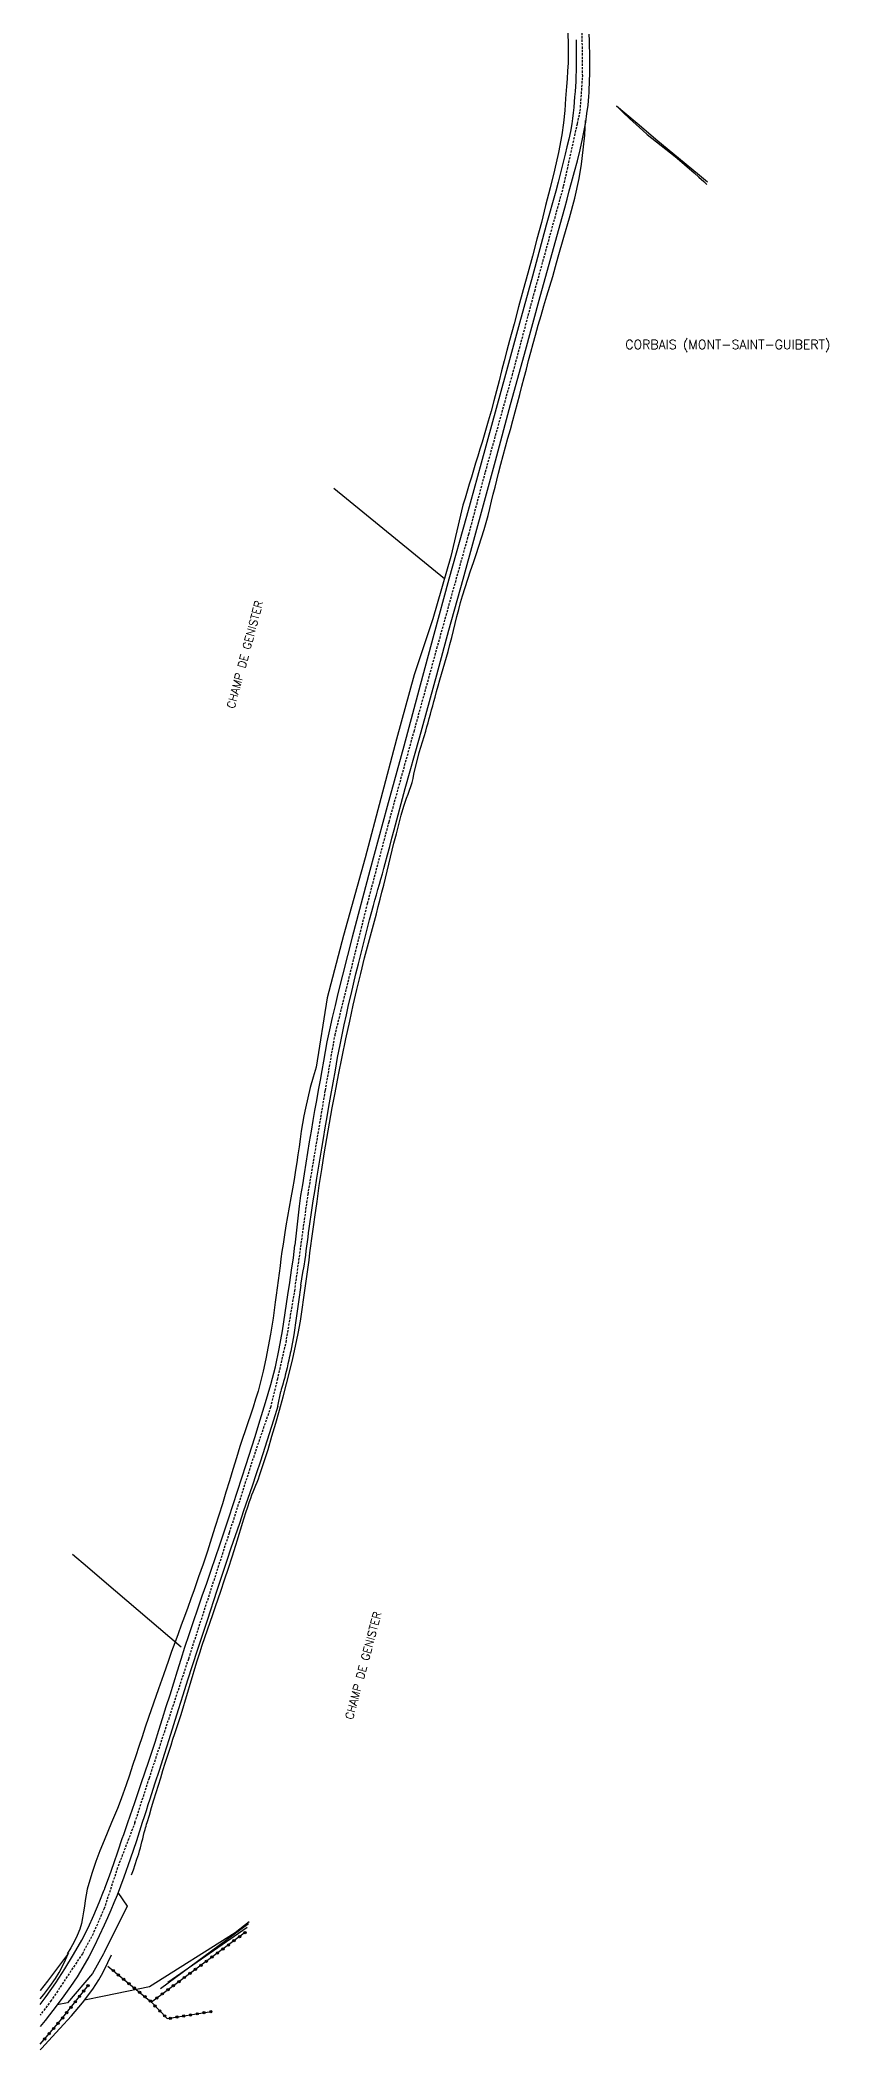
# Model space of a CAD drawing. Header units: millimetres. Extents: x 169000 to 170002, y 147000 to 148001.
# Drawn here: x 169000 to 169172.4, y 147121.3 to 147560.8 of the extents above; entities that cross this region are included whole.
import ezdxf
from ezdxf.enums import TextEntityAlignment as Align

# ---------------------------------------------------------------- set-up
doc = ezdxf.new("R2010")
doc.units = ezdxf.units.MM
doc.linetypes.add('DASHED', pattern=[0.75, 0.5, -0.25])
doc.layers.get('0').update_dxf_attribs({"linetype": 'CONTINUOUS'})
for name, color, linetype in [('W0001', 6, 'DASHED'), ('W0008', 7, 'CONTINUOUS'), ('W0211', 2, 'CONTINUOUS'), ('W0214', 2, 'CONTINUOUS'), ('W0300', 7, 'CONTINUOUS'), ('W0323', 7, 'CONTINUOUS'), ('W0330', 7, 'CONTINUOUS'), ('W0980', 7, 'CONTINUOUS'), ('W0989', 7, 'CONTINUOUS')]:
    doc.layers.add(name, color=color, linetype=linetype)
doc.styles.get("Standard").update_dxf_attribs({"font": 'romans.shx', "width": 0.85})

# ---------------------------------------------------------------- blocks, each defined once
blk = doc.blocks.new('t323o')
at = {"color": 0, "linetype": 'Continuous'}
for radius in [0.25, 0.15]:
    blk.add_circle((0, 0), radius, dxfattribs=at)

msp = doc.modelspace()

# ---------------------------------------------------------------- linework, layer by layer
at = {"layer": 'W0001'}
for points in [[(169117.44, 147542.54), (169118.06, 147545.36), (169118.6, 147552.97), (169118.47, 147564.36), (169118.27, 147583.38), (169117.8, 147599.36), (169117.57, 147613.7), (169117.8, 147626.1), (169118.76, 147639.32), (169120.52, 147656.25), (169123.32, 147671)], [(169020.71, 147171), (169023.86, 147180.75), (169032.46, 147206.83), (169041.39, 147234.45), (169047.11, 147252.24), (169050.42, 147261.82), (169051.89, 147267.9), (169053.74, 147276), (169055.64, 147287.26), (169058.55, 147308.35), (169062.35, 147331.15), (169064.45, 147343.24), (169071.57, 147372.05), (169076.28, 147389.91), (169081.74, 147409.66), (169086.74, 147427.81), (169093.7, 147452.76), (169097.35, 147466.43), (169103.23, 147487.61), (169108.12, 147505.96), (169114.44, 147528.92), (169117.44, 147542.54)], [(169020.71, 147171), (169016.91, 147161.14), (169014, 147152.24)], [(169014, 147152.24), (169011.56, 147146.69), (169009.22, 147142.32), (169002.43, 147132.09), (169000, 147128.91)]]:
    msp.add_lwpolyline(points, dxfattribs=at)
at = {"layer": 'W0008'}
for points in [[(169114.15, 147522.37), (169114.67, 147524.2), (169115.18, 147526.04), (169115.68, 147527.88), (169116.17, 147529.72), (169116.8, 147532.1), (169117.44, 147534.48), (169118.04, 147536.87), (169118.58, 147539.27), (169118.94, 147541.1), (169119.26, 147542.94), (169119.54, 147544.78), (169119.77, 147546.63), (169119.86, 147547.56), (169119.93, 147548.49), (169120, 147549.43), (169120.05, 147550.36), (169120.08, 147551.3), (169120.11, 147552.23), (169120.14, 147553.17), (169120.16, 147554.11), (169120.17, 147555.44), (169120.16, 147556.78), (169120.13, 147558.12), (169120.1, 147559.45), (169120.06, 147560.79), (169120.01, 147562.13)], [(169117.15, 147560.89), (169117.17, 147559.78), (169117.19, 147558.68), (169117.21, 147557.57), (169117.2, 147556.46), (169117.19, 147555.3), (169117.17, 147554.13), (169117.13, 147552.97), (169117.08, 147551.8), (169117.01, 147550.69), (169116.93, 147549.58), (169116.84, 147548.46), (169116.74, 147547.35), (169116.63, 147546.15), (169116.52, 147544.94), (169116.39, 147543.74), (169116.22, 147542.54), (169115.92, 147540.86), (169115.56, 147539.2), (169115.17, 147537.54), (169114.77, 147535.88), (169114.28, 147533.86), (169113.77, 147531.84), (169113.25, 147529.82), (169112.7, 147527.81)], [(169112.7, 147527.81), (169110.63, 147520.35), (169107.63, 147509.2), (169104.81, 147498.92), (169101.7, 147487.71), (169098.67, 147476.53), (169096.39, 147468.32), (169093.18, 147456.67), (169089.35, 147442.98), (169086.06, 147430.86), (169083.58, 147421.7), (169079.52, 147406.43), (169075.84, 147393.23), (169072.09, 147379.25), (169068.18, 147364.62), (169065.1, 147352.33)], [(169077.37, 147388.15), (169079.8, 147397.19), (169082.91, 147408.24), (169086.69, 147422.06), (169089.33, 147431.82), (169092.46, 147442.98), (169097.14, 147460.04), (169099.52, 147468.86), (169102.84, 147481.19), (169105.87, 147492.19), (169109.31, 147504.77), (169114.15, 147522.37)], [(169056.95, 147288.52), (169057.2, 147289.92), (169057.45, 147291.32), (169057.68, 147292.73), (169057.9, 147294.14), (169058.04, 147295.11), (169058.18, 147296.08), (169058.3, 147297.06), (169058.42, 147298.03), (169058.55, 147299.01), (169058.67, 147299.98), (169058.8, 147300.95), (169058.94, 147301.93), (169059.31, 147304.44), (169059.71, 147306.95), (169060.11, 147309.46), (169060.51, 147311.97), (169060.86, 147314.14), (169061.2, 147316.31), (169061.55, 147318.48), (169061.91, 147320.64), (169062.31, 147322.98), (169062.72, 147325.32), (169063.13, 147327.65), (169063.54, 147329.99), (169064.04, 147332.76), (169064.53, 147335.53), (169065.03, 147338.3), (169065.56, 147341.07), (169066.01, 147343.27), (169066.46, 147345.46), (169066.94, 147347.65), (169067.43, 147349.84), (169067.95, 147352.1), (169068.49, 147354.35), (169069.04, 147356.6), (169069.6, 147358.85), (169070.4, 147362.05), (169071.2, 147365.24), (169072.02, 147368.43), (169072.86, 147371.61), (169073.18, 147372.76), (169073.5, 147373.91), (169073.82, 147375.06), (169074.15, 147376.21), (169074.48, 147377.35), (169074.81, 147378.5), (169075.13, 147379.65), (169075.45, 147380.8), (169075.94, 147382.64), (169076.43, 147384.47), (169076.9, 147386.31), (169077.37, 147388.15)], [(169065.1, 147352.33), (169064.45, 147349.69), (169063.83, 147347.05), (169063.25, 147344.4), (169062.69, 147341.74), (169062.29, 147339.65), (169061.91, 147337.56), (169061.55, 147335.47), (169061.19, 147333.38), (169060.79, 147331.17), (169060.39, 147328.95), (169059.99, 147326.74), (169059.61, 147324.53), (169059.22, 147322.2), (169058.83, 147319.87), (169058.46, 147317.54), (169058.08, 147315.21), (169057.7, 147312.86), (169057.31, 147310.51), (169056.94, 147308.16), (169056.58, 147305.81)], [(169056.58, 147305.81), (169055.68, 147297.28)], [(169019.15, 147171), (169020.66, 147175.39), (169022.17, 147179.78), (169023.65, 147184.18), (169025.11, 147188.59), (169025.95, 147191.18), (169026.77, 147193.77), (169027.57, 147196.37), (169028.38, 147198.96), (169029.18, 147201.56), (169029.99, 147204.16), (169030.81, 147206.75), (169031.64, 147209.34), (169032.57, 147212.15), (169033.52, 147214.96), (169034.48, 147217.76), (169035.44, 147220.56), (169036.41, 147223.36), (169037.37, 147226.17), (169038.32, 147228.97), (169039.26, 147231.78), (169041.21, 147237.63), (169043.14, 147243.48), (169045.04, 147249.35), (169046.89, 147255.23), (169048.09, 147259.07), (169049.29, 147262.91), (169050.42, 147266.78), (169051.42, 147270.68), (169052.25, 147274.59), (169052.94, 147278.52), (169053.56, 147282.46), (169054.17, 147286.4), (169054.58, 147289.11), (169054.97, 147291.83), (169055.34, 147294.55), (169055.68, 147297.28)], [(169056.95, 147288.52), (169056.5, 147284.91), (169055.99, 147281.3), (169055.42, 147277.71), (169054.78, 147274.13), (169054.68, 147273.64), (169054.57, 147273.15), (169054.46, 147272.66), (169054.34, 147272.17), (169054.16, 147271.33), (169053.97, 147270.49), (169053.78, 147269.66), (169053.57, 147268.82), (169053.46, 147268.38), (169053.34, 147267.94), (169053.21, 147267.5), (169053.09, 147267.07), (169052.96, 147266.63), (169052.83, 147266.19), (169052.71, 147265.75), (169052.59, 147265.31)], [(169051.95, 147262.06), (169052.59, 147265.31)], [(169051.95, 147262.06), (169051.02, 147259.04), (169050.07, 147256.03), (169049.11, 147253.03), (169048.14, 147250.02), (169047.24, 147247.3), (169046.33, 147244.58), (169045.41, 147241.87), (169044.48, 147239.15), (169043.55, 147236.44), (169042.63, 147233.73), (169041.71, 147231.01), (169040.8, 147228.29), (169038.63, 147221.75), (169036.48, 147215.21), (169034.34, 147208.66), (169032.21, 147202.11), (169031.17, 147198.86), (169030.15, 147195.62), (169029.13, 147192.37), (169028.11, 147189.12), (169027.09, 147185.86), (169026.06, 147182.62), (169025.02, 147179.37), (169023.96, 147176.13), (169023.55, 147174.85), (169023.13, 147173.57), (169022.71, 147172.28), (169022.3, 147171)], [(169014, 147156.3), (169014.03, 147156.38), (169014.06, 147156.46), (169014.1, 147156.54), (169014.13, 147156.62), (169015.15, 147159.32), (169016.1, 147162.06), (169017.02, 147164.8), (169017.95, 147167.53), (169018.25, 147168.4), (169018.55, 147169.27), (169018.85, 147170.13), (169019.15, 147171)], [(169022.3, 147171), (169021.02, 147167), (169019.7, 147163.01), (169018.31, 147159.05), (169016.8, 147155.13), (169016.12, 147153.47), (169015.43, 147151.83), (169014.73, 147150.19), (169014, 147148.56)], [(169000, 147131.21), (169000.02, 147131.24), (169001.3, 147132.96), (169003.4, 147135.95), (169005.41, 147139), (169007.31, 147142.12), (169009.1, 147145.3), (169010.46, 147147.99), (169011.7, 147150.73), (169012.87, 147153.51), (169014, 147156.3)], [(169016.96, 147155.7), (169018.98, 147152.71), (169014, 147142.61)], [(169014, 147148.56), (169012.92, 147146.22), (169011.79, 147143.91), (169010.6, 147141.63), (169009.35, 147139.37), (169008.05, 147137.23), (169006.65, 147135.15), (169005.19, 147133.12), (169003.7, 147131.1), (169001.06, 147127.68), (169000, 147126.38)], [(169014, 147142.61), (169013.85, 147142.3), (169011.42, 147137.97), (169005.98, 147131.57), (169003.7, 147131.1)]]:
    msp.add_lwpolyline(points, dxfattribs=at)
at = {"layer": 'W0211'}
for points in [[(169115.33, 147562.38), (169115.42, 147559.97), (169115.44, 147557.55), (169115.4, 147555.84), (169115.31, 147554.13), (169115.19, 147552.42), (169115.06, 147550.72), (169114.87, 147548.07), (169114.68, 147545.43), (169114.43, 147542.78), (169114.07, 147540.15), (169113.34, 147536.25), (169112.45, 147532.39), (169111.47, 147528.54), (169110.5, 147524.7), (169109.56, 147520.99), (169108.6, 147517.29), (169107.61, 147513.6), (169106.61, 147509.9), (169105.6, 147506.21), (169104.6, 147502.52), (169103.6, 147498.83), (169102.61, 147495.14), (169102.02, 147492.94), (169101.45, 147490.74), (169100.88, 147488.53), (169100.31, 147486.33), (169099.73, 147484.13), (169099.15, 147481.93), (169098.56, 147479.73), (169097.95, 147477.54), (169097.51, 147476), (169097.05, 147474.46), (169096.6, 147472.93), (169096.13, 147471.39), (169095.66, 147469.86), (169095.2, 147468.33), (169094.73, 147466.8), (169094.27, 147465.27), (169093.81, 147463.73), (169093.35, 147462.19), (169092.89, 147460.65), (169092.43, 147459.11)], [(169126.01, 147546.5), (169127.4, 147545.1), (169128.81, 147543.74), (169130.26, 147542.4), (169131.73, 147541.09), (169132.71, 147540.24), (169133.72, 147539.42), (169134.73, 147538.61), (169135.75, 147537.81), (169136.77, 147537.01), (169137.79, 147536.21), (169138.8, 147535.39), (169139.8, 147534.56), (169140.87, 147533.65), (169141.92, 147532.72), (169142.97, 147531.79), (169144.01, 147530.85), (169145.05, 147529.91), (169145.76, 147529.27)], [(169023.37, 147171), (169023.86, 147172.65), (169024.36, 147174.3), (169024.86, 147175.95), (169025.36, 147177.6), (169025.85, 147179.2), (169026.34, 147180.8), (169026.83, 147182.4), (169027.33, 147183.99), (169027.75, 147185.3), (169028.17, 147186.6), (169028.6, 147187.9), (169029.03, 147189.21), (169029.46, 147190.51), (169029.88, 147191.81), (169030.3, 147193.12), (169030.72, 147194.42), (169031.25, 147196.13), (169031.77, 147197.84), (169032.28, 147199.55), (169032.79, 147201.26), (169033.3, 147202.97), (169033.82, 147204.68), (169034.35, 147206.39), (169034.89, 147208.09), (169035.44, 147209.79), (169036.01, 147211.48), (169036.58, 147213.17), (169037.16, 147214.85), (169037.74, 147216.54), (169038.32, 147218.23), (169038.9, 147219.91), (169039.47, 147221.6), (169040.31, 147224.12), (169041.14, 147226.63), (169041.97, 147229.15), (169042.78, 147231.67), (169043.16, 147232.87), (169043.52, 147234.06), (169043.88, 147235.26), (169044.24, 147236.46), (169044.6, 147237.66), (169044.97, 147238.85), (169045.36, 147240.04), (169045.76, 147241.22), (169046.02, 147241.94), (169046.29, 147242.65), (169046.57, 147243.36), (169046.86, 147244.06), (169047.15, 147244.76), (169047.43, 147245.47), (169047.7, 147246.18), (169047.96, 147246.89), (169048.91, 147249.75), (169049.81, 147252.62), (169050.67, 147255.5), (169051.51, 147258.39), (169052.32, 147261.23), (169053.11, 147264.08), (169053.87, 147266.93), (169054.59, 147269.8), (169055.22, 147272.51), (169055.81, 147275.23), (169056.36, 147277.96), (169056.87, 147280.7), (169057.28, 147283.25), (169057.65, 147285.81), (169057.99, 147288.37), (169058.34, 147290.93), (169058.56, 147292.48), (169058.77, 147294.04), (169058.97, 147295.59), (169059.18, 147297.15), (169059.38, 147298.71), (169059.59, 147300.27), (169059.81, 147301.82), (169060.02, 147303.38), (169060.52, 147306.86), (169061.02, 147310.35), (169061.54, 147313.83), (169062.09, 147317.3), (169062.65, 147320.64), (169063.23, 147323.96), (169063.83, 147327.29), (169064.45, 147330.61), (169065.21, 147334.54), (169066, 147338.46), (169066.81, 147342.38), (169067.66, 147346.3), (169068.44, 147349.77), (169069.24, 147353.23), (169070.07, 147356.69), (169070.92, 147360.14), (169071.33, 147361.75), (169071.75, 147363.36), (169072.19, 147364.96), (169072.62, 147366.57), (169073.06, 147368.17), (169073.49, 147369.77), (169073.92, 147371.38), (169074.34, 147372.98), (169074.72, 147374.51), (169075.1, 147376.04), (169075.47, 147377.56), (169075.84, 147379.09), (169076.21, 147380.62), (169076.58, 147382.15), (169076.95, 147383.68), (169077.34, 147385.2), (169077.86, 147387.24), (169078.39, 147389.27), (169078.94, 147391.31), (169079.52, 147393.33), (169079.79, 147394.2), (169080.09, 147395.06), (169080.41, 147395.91), (169080.73, 147396.77), (169081.03, 147397.63), (169081.31, 147398.5), (169081.54, 147399.39), (169081.72, 147400.29), (169082.86, 147405.05), (169083.23, 147406.2), (169083.6, 147407.36), (169083.97, 147408.52), (169084.3, 147409.69), (169084.56, 147410.62), (169084.81, 147411.55), (169085.06, 147412.49), (169085.31, 147413.42), (169085.56, 147414.35), (169085.81, 147415.28), (169086.07, 147416.21), (169086.32, 147417.14), (169086.67, 147418.4), (169087.03, 147419.65), (169087.39, 147420.9), (169087.75, 147422.15), (169088.11, 147423.4), (169088.47, 147424.65), (169088.83, 147425.91), (169089.17, 147427.16), (169089.57, 147428.68), (169089.96, 147430.2), (169090.34, 147431.73), (169090.72, 147433.25), (169091.1, 147434.78), (169091.49, 147436.3), (169091.9, 147437.82), (169092.33, 147439.33), (169092.88, 147441.15), (169093.47, 147442.97), (169094.08, 147444.77), (169094.7, 147446.58), (169095.32, 147448.38), (169095.93, 147450.19), (169096.51, 147452), (169097.07, 147453.83), (169097.5, 147455.36), (169097.91, 147456.9), (169098.3, 147458.44), (169098.69, 147459.99), (169099.06, 147461.54), (169099.44, 147463.08), (169099.83, 147464.63), (169100.22, 147466.17), (169100.73, 147468.08), (169101.24, 147469.99), (169101.76, 147471.9), (169102.27, 147473.81), (169102.79, 147475.72), (169103.31, 147477.63), (169103.83, 147479.54), (169104.34, 147481.45), (169104.83, 147483.31), (169105.32, 147485.17), (169105.8, 147487.03), (169106.29, 147488.89), (169106.77, 147490.75), (169107.27, 147492.62), (169107.76, 147494.47), (169108.27, 147496.33), (169108.88, 147498.48), (169109.5, 147500.62), (169110.13, 147502.76), (169110.77, 147504.9), (169111.41, 147507.04), (169112.04, 147509.18), (169112.66, 147511.32), (169113.27, 147513.47), (169114.49, 147517.72), (169115.72, 147521.97), (169116.86, 147526.25), (169117.8, 147530.58), (169118.33, 147533.72), (169118.74, 147536.89), (169119.04, 147540.07), (169119.22, 147543.25)], [(169092.43, 147459.11), (169089.74, 147447.9), (169085.83, 147434.26), (169081.79, 147422.01), (169077.88, 147407.96), (169071.08, 147381.97), (169066.34, 147365.04), (169062.77, 147351.37), (169060.31, 147336.23)], [(169060.31, 147336.23), (169059.64, 147334.01), (169059.03, 147331.78), (169058.48, 147329.53), (169057.98, 147327.27), (169057.65, 147325.58), (169057.35, 147323.89), (169057.08, 147322.19), (169056.83, 147320.48), (169056.59, 147318.78), (169056.35, 147317.08), (169056.1, 147315.38), (169055.83, 147313.68), (169055.49, 147311.66), (169055.14, 147309.63), (169054.79, 147307.61), (169054.43, 147305.59), (169054.08, 147303.57), (169053.73, 147301.55), (169053.4, 147299.53), (169053.09, 147297.5), (169052.85, 147295.91), (169052.64, 147294.33), (169052.43, 147292.74), (169052.23, 147291.15), (169052.03, 147289.56), (169051.83, 147287.97), (169051.62, 147286.38), (169051.4, 147284.79), (169051.16, 147283.05), (169050.9, 147281.3), (169050.64, 147279.56), (169050.34, 147277.83), (169049.85, 147275.13), (169049.34, 147272.44), (169048.77, 147269.75), (169048.12, 147267.08), (169047.63, 147265.33), (169047.1, 147263.59), (169046.55, 147261.86), (169045.97, 147260.13), (169045.38, 147258.41), (169044.8, 147256.69), (169044.22, 147254.97), (169043.66, 147253.24), (169042.88, 147250.74), (169042.11, 147248.23), (169041.35, 147245.73), (169040.59, 147243.23), (169039.83, 147240.72), (169039.06, 147238.22), (169038.27, 147235.72), (169037.48, 147233.23), (169036.55, 147230.38), (169035.6, 147227.55), (169034.63, 147224.71), (169033.65, 147221.89), (169032.96, 147219.95), (169032.26, 147218.02), (169031.56, 147216.1), (169030.85, 147214.17), (169030.13, 147212.25), (169029.42, 147210.32), (169028.72, 147208.39), (169028.03, 147206.46), (169026.93, 147203.34), (169025.83, 147200.22), (169024.75, 147197.09), (169023.68, 147193.96), (169022.97, 147191.86), (169022.27, 147189.76), (169021.58, 147187.66), (169020.89, 147185.56), (169020.19, 147183.46), (169019.49, 147181.36), (169018.77, 147179.27), (169018.04, 147177.18), (169017.46, 147175.63), (169016.87, 147174.08), (169016.25, 147172.54), (169015.62, 147171)], [(169015.62, 147171), (169014, 147167.1)], [(169019.93, 147159.55), (169020.36, 147160.69), (169020.77, 147161.83), (169021.16, 147162.98), (169021.53, 147164.14), (169021.73, 147164.8), (169021.91, 147165.46), (169022.08, 147166.13), (169022.25, 147166.8), (169022.41, 147167.47), (169022.58, 147168.14), (169022.75, 147168.8), (169022.93, 147169.47), (169023.04, 147169.85), (169023.15, 147170.24), (169023.26, 147170.62), (169023.37, 147171)], [(169014, 147167.1), (169013.06, 147164.79), (169012.17, 147162.45), (169011.35, 147160.08), (169010.61, 147157.69), (169010.3, 147156.46), (169010.06, 147155.21), (169009.86, 147153.96), (169009.69, 147152.7), (169009.5, 147151.44), (169009.28, 147150.19), (169009, 147148.95), (169008.64, 147147.72), (169008.09, 147146.3), (169007.43, 147144.92), (169006.7, 147143.58), (169005.92, 147142.26)], [(169006.15, 147142.46), (169004.64, 147140.39), (169003.11, 147138.34), (169001.57, 147136.3), (169000, 147134.27), (169000, 147134.27)], [(169014, 147138.69), (169015.6, 147142.08)], [(169000, 147121.3), (169000.35, 147121.67), (169001.78, 147123.24), (169004.29, 147125.98), (169006.81, 147128.73), (169009.24, 147131.56), (169011.49, 147134.55), (169012.16, 147135.56), (169012.8, 147136.58), (169013.42, 147137.63), (169014, 147138.69)]]:
    msp.add_lwpolyline(points, dxfattribs=at)
at = {"layer": 'W0214'}
msp.add_lwpolyline([(169000, 147132.46), (169000.81, 147133.43), (169002.13, 147135.11), (169003.33, 147136.86), (169004.14, 147138.2), (169004.88, 147139.59), (169005.55, 147141.01), (169006.15, 147142.46)], dxfattribs=at)
at = {"layer": 'W0300'}
for points in [[(169026.29, 147134.73), (169045.53, 147148.9)], [(169045.26, 147148.07), (169027.9, 147136.05)]]:
    msp.add_lwpolyline(points, dxfattribs=at)
at = {"layer": 'W0323'}
for points in [[(169044.91, 147147.02), (169024.3, 147131.75)], [(169014.8, 147139.59), (169024.3, 147131.75), (169027.79, 147128.11), (169037.47, 147129.68)], [(169000, 147122.56), (169004.37, 147127.61), (169010.53, 147135.43)]]:
    msp.add_lwpolyline(points, dxfattribs=at)
at = {"layer": 'W0330'}
for points in [[(169126.01, 147546.5), (169130.5, 147542.66), (169135.02, 147538.86), (169139.56, 147535.08), (169144.13, 147531.33), (169145.92, 147529.87)], [(169064.17, 147462.84), (169088.37, 147443.1)], [(169007.06, 147229.69), (169010.31, 147226.96), (169014, 147223.8)], [(169014, 147223.8), (169018.95, 147219.56), (169030.83, 147209.45)], [(169045.67, 147149.3), (169042.6, 147146.9), (169023.89, 147135.04), (169014, 147133.06)], [(169014, 147133.06), (169009.65, 147132.19)]]:
    msp.add_lwpolyline(points, dxfattribs=at)

# ---------------------------------------------------------------- block references
at = {"layer": 'W0323'}
for p, rotation in [((169041.17, 147144.25), 216.5384504240467), ((169042.38, 147145.14), 216.5384504240467), ((169043.58, 147146.04), 216.5384504240467), ((169044.79, 147146.93), 216.5384504240467), ((169035.15, 147139.79), 216.5384504240467), ((169036.35, 147140.68), 216.5384504240467), ((169037.56, 147141.57), 216.5384504240467), ((169038.76, 147142.47), 216.5384504240467), ((169039.97, 147143.36), 216.5384504240467), ((169015.96, 147138.64), 320.4517141314969), ((169017.11, 147137.68), 320.4517141314969), ((169018.27, 147136.73), 320.4517141314969), ((169019.43, 147135.77), 320.4517141314969), ((169030.32, 147136.21), 216.5384504240467), ((169031.53, 147137.11), 216.5384504240467), ((169032.74, 147138), 216.5384504240467), ((169033.94, 147138.89), 216.5384504240467), ((169007.66, 147131.79), 51.76617482248928), ((169008.59, 147132.97), 51.76617482248928), ((169009.52, 147134.15), 51.76617482248928), ((169010.45, 147135.33), 51.76617482248928), ((169020.58, 147134.82), 320.4517141314969), ((169021.74, 147133.86), 320.4517141314969), ((169022.9, 147132.91), 320.4517141314969), ((169024.05, 147131.95), 320.4517141314969), ((169025.5, 147132.64), 216.5384504240467), ((169026.71, 147133.54), 216.5384504240467), ((169027.91, 147134.43), 216.5384504240467), ((169029.12, 147135.32), 216.5384504240467), ((169003.92, 147127.1), 49.16386196207598), ((169004.88, 147128.26), 51.76617482248928), ((169005.8, 147129.43), 51.76617482248928), ((169006.73, 147130.61), 51.76617482248928), ((169025.12, 147130.89), 313.7541116816853), ((169026.15, 147129.81), 313.7541116816853), ((169027.19, 147128.73), 313.7541116816853), ((169028.42, 147128.21), 9.226822714103639), ((169029.9, 147128.45), 9.226822714103639), ((169031.38, 147128.69), 9.226822714103639), ((169032.86, 147128.93), 9.226822714103639), ((169034.34, 147129.17), 9.226822714103639), ((169035.82, 147129.41), 9.226822714103639), ((169037.3, 147129.65), 9.226822714103639), ((169000.98, 147123.69), 49.16386196207598), ((169001.96, 147124.83), 49.16386196207598), ((169002.94, 147125.96), 49.16386196207598)]:
    msp.add_blockref('t323o', p, dxfattribs=dict(at, rotation=rotation))

# ---------------------------------------------------------------- texts
at = {"layer": 'W0980'}
msp.add_text('CORBAIS (MONT-SAINT-GUIBERT)', height=2, dxfattribs=at).set_placement((169150.33, 147494.14), align=Align.MIDDLE)
at = {"layer": 'W0989'}
for p in [(169044.74, 147426.47), (169070.63, 147205.34)]:
    msp.add_text('CHAMP DE GENISTER', height=1.75, rotation=75.006, dxfattribs=at).set_placement(p, align=Align.MIDDLE_CENTER)

doc.saveas('drawing.dxf')
